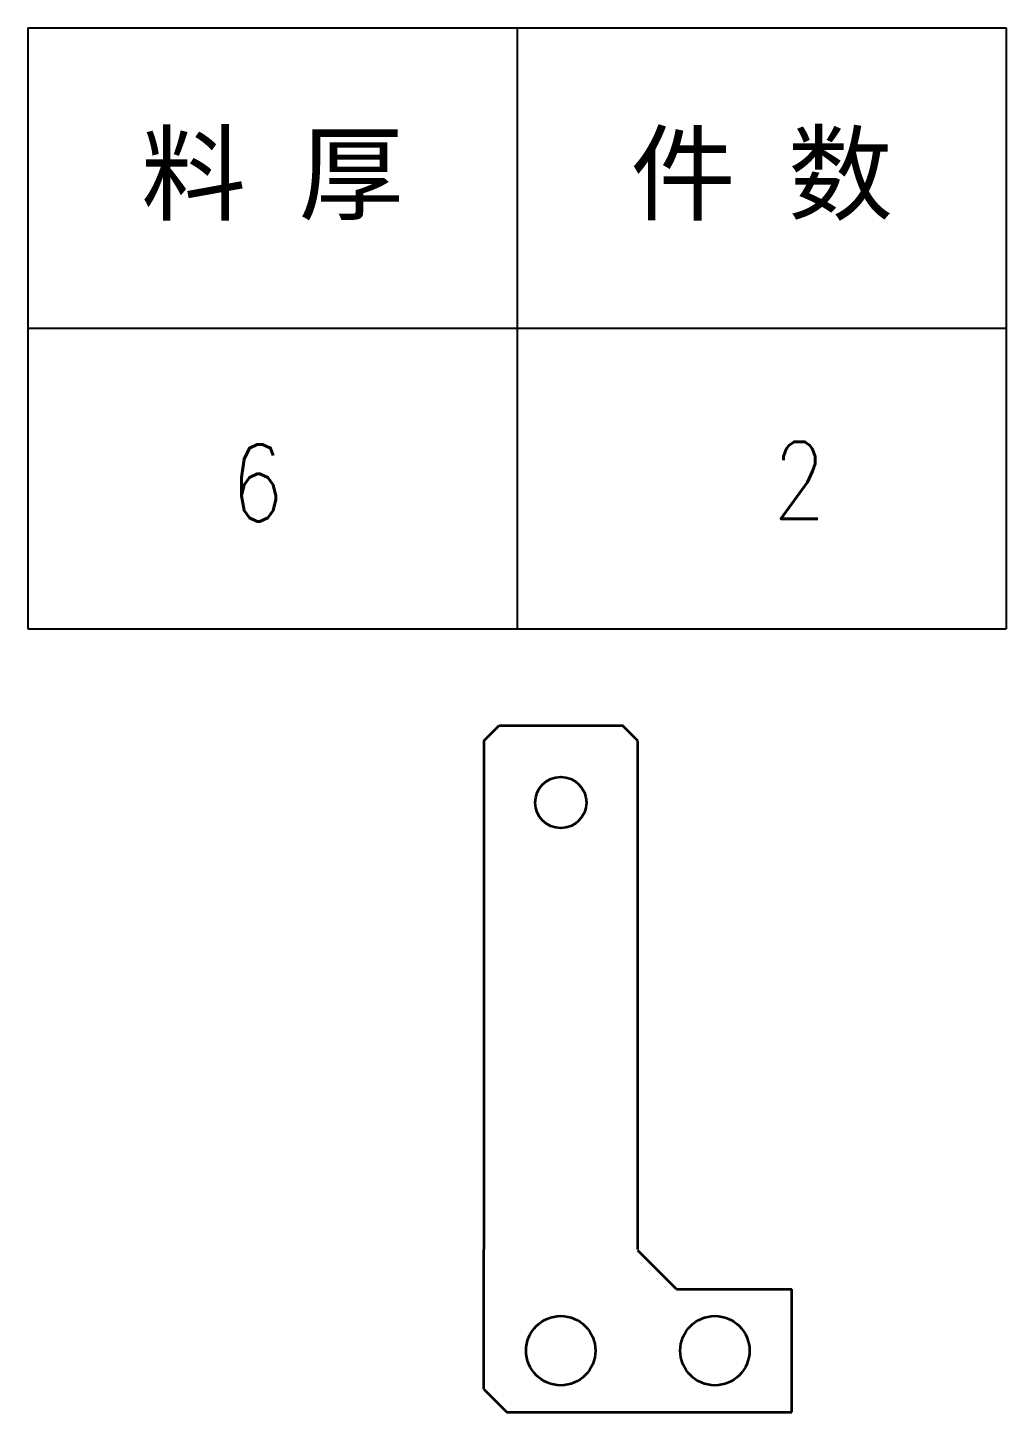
# Model space of a CAD drawing. Header units: millimetres. Extents: x -162325 to -83245, y 277409 to 326486.
# Drawn here: x -152997.4 to -152870.4, y 301759.7 to 301939.4 of the extents above; entities that cross this region are included whole.
import ezdxf
from ezdxf.enums import TextEntityAlignment as Align

# ---------------------------------------------------------------- set-up
doc = ezdxf.new("R2010")
doc.units = ezdxf.units.MM
doc.styles.add('DIM', font='romans.shx', dxfattribs={"width": 0.8, "bigfont": 'bigfont.shx'})
doc.styles.get("Standard").update_dxf_attribs({"font": 'txt', "bigfont": 'gbcbig.shx'})

# ---------------------------------------------------------------- blocks, each defined once
blk = doc.blocks.new('*T608')
at = {"color": 0, "linetype": 'ByBlock', "lineweight": -2, "transparency": 16777216}
for p, q in [((0, 0), (127, 0)), ((0, 0), (0, -78)), ((63.5, 0), (63.5, -78)), ((127, 0), (127, -78)), ((0, -39), (127, -39)), ((0, -78), (127, -78))]:
    blk.add_line(p, q, dxfattribs=at)
at = {"color": 0, "transparency": 16777216, "char_height": 10, "width": 60.5, "attachment_point": 5}
for s, insert in [('{\\fSimSun|b0|i0|c134|p2;料 厚}', (31.75, -19.5)), ('{\\fSimSun|b0|i0|c134|p2;件 数}', (95.25, -19.5))]:
    blk.add_mtext(s, dxfattribs=dict(at, insert=insert))
blk = doc.blocks.new('拆图参数')
blk.add_blockref('*T608', (-63.5, 78))
at = {"style": 'DIM', "width": 0.8}
blk.add_attdef('6', text='', height=10, dxfattribs=at).set_placement((-37.13, 18.91), align=Align.MIDDLE_LEFT)
blk.add_attdef('1', text='', height=10, dxfattribs=at).set_placement((36.65, 19.27), align=Align.MIDDLE_CENTER)

msp = doc.modelspace()

# ---------------------------------------------------------------- linework, layer by layer
at = {"color": 7, "lineweight": 35}
for p, q in [((-152938.178, 301846.842), (-152936.179, 301848.842)), ((-152936.179, 301848.842), (-152920.177, 301848.842)), ((-152918.177, 301846.842), (-152920.177, 301848.842)), ((-152938.178, 301846.842), (-152938.178, 301780.833)), ((-152918.178, 301780.833), (-152918.177, 301846.842)), ((-152938.178, 301762.712), (-152938.178, 301780.833)), ((-152913.178, 301775.712), (-152918.178, 301780.712)), ((-152913.178, 301775.712), (-152898.178, 301775.712)), ((-152898.178, 301759.712), (-152898.178, 301775.712)), ((-152938.178, 301762.712), (-152935.178, 301759.712)), ((-152935.178, 301759.712), (-152898.178, 301759.712))]:
    msp.add_line(p, q, dxfattribs=at)
for centre, radius in [((-152928.179, 301838.854), 3.323), ((-152928.178, 301767.712), 4.5), ((-152908.178, 301767.712), 4.5)]:
    msp.add_circle(centre, radius, dxfattribs=at)

# ---------------------------------------------------------------- block references
msp.add_blockref('拆图参数', (-152933.857, 301861.417)).add_auto_attribs({'1': '2', '6': '6'})

doc.saveas('drawing.dxf')
